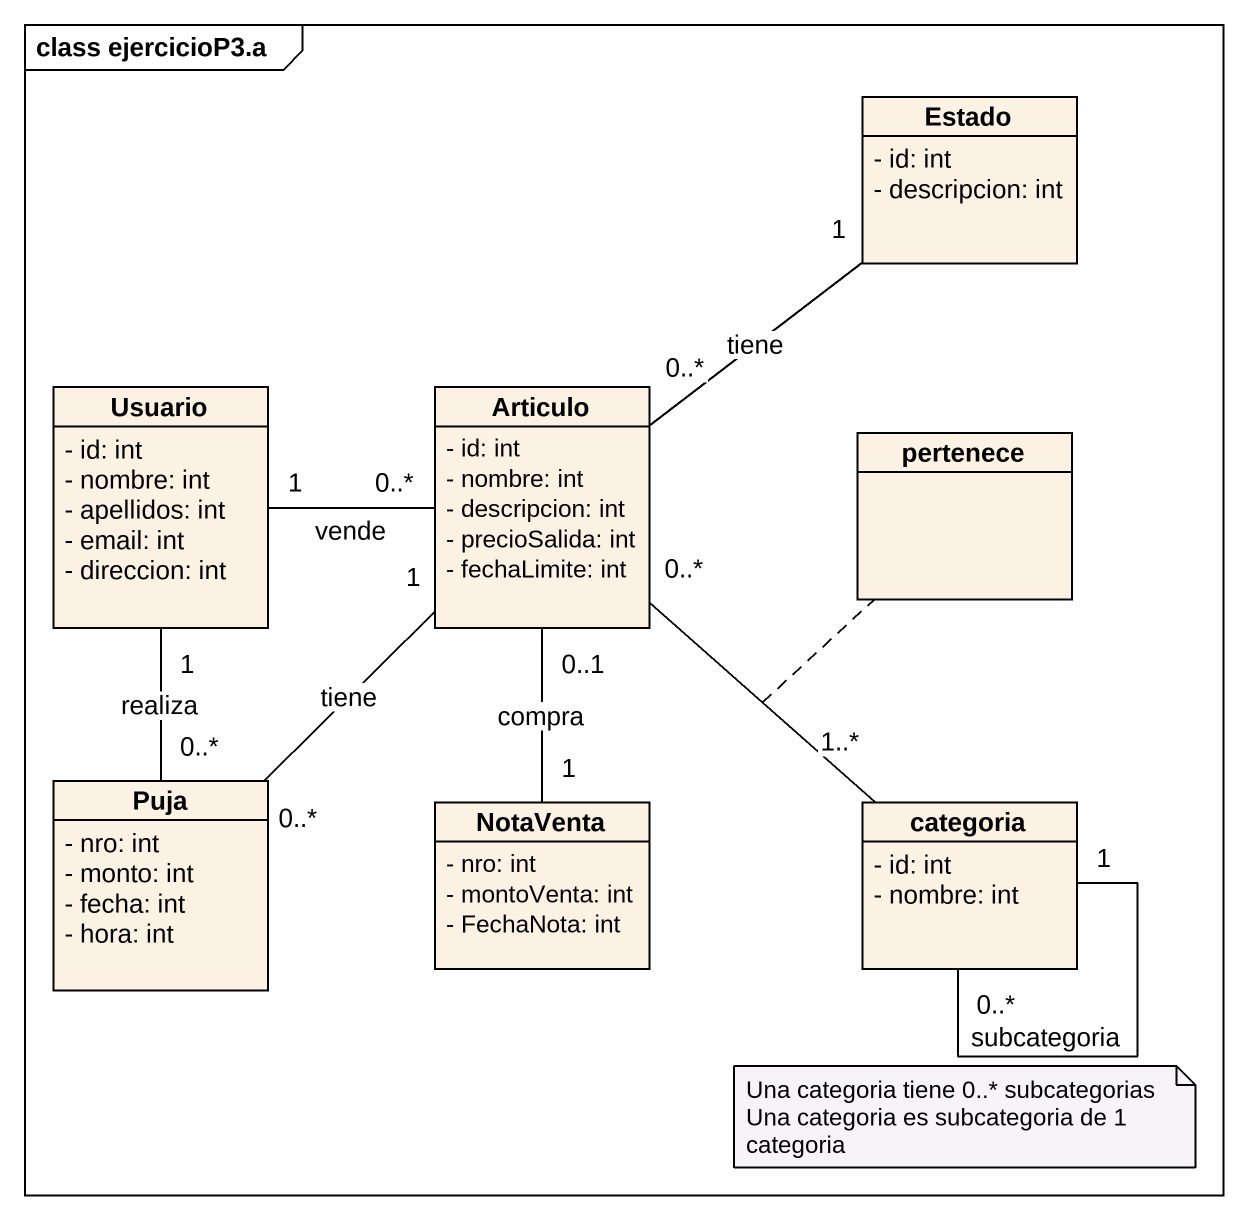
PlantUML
@startuml
mainframe class ejercicioP3.a
hide circle
hide empty members
skinparam classAttributeIconSize 0
class Estado {
  - id: int
  - descripcion: int
}
class Usuario {
  - id: int
  - nombre: int
  - apellidos: int
  - email: int
  - direccion: int
}
class Articulo {
  - id: int
  - nombre: int
  - descripcion: int
  - precioSalida: int
  - fechaLimite: int
}
class pertenece
class Puja {
  - nro: int
  - monto: int
  - fecha: int
  - hora: int
}
class NotaVenta {
  - nro: int
  - montoVenta: int
  - FechaNota: int
}
class categoria {
  - id: int
  - nombre: int
}
Usuario "1" -right- "0..*" Articulo : vende
Usuario "1" -- "0..*" Puja : realiza
Articulo "0..*" -up- "1" Estado : tiene
Articulo "0..*" -- "1..*" categoria
(Articulo, categoria) .. pertenece
Puja "0..*" -up- "1" Articulo : tiene
NotaVenta "1" -up- "0..1" Articulo : compra
categoria "0..*" -- "1" categoria : subcategoria
note as N1
  Una categoria tiene 0..* subcategorias
  Una categoria es subcategoria de 1 categoria
end note
@enduml
